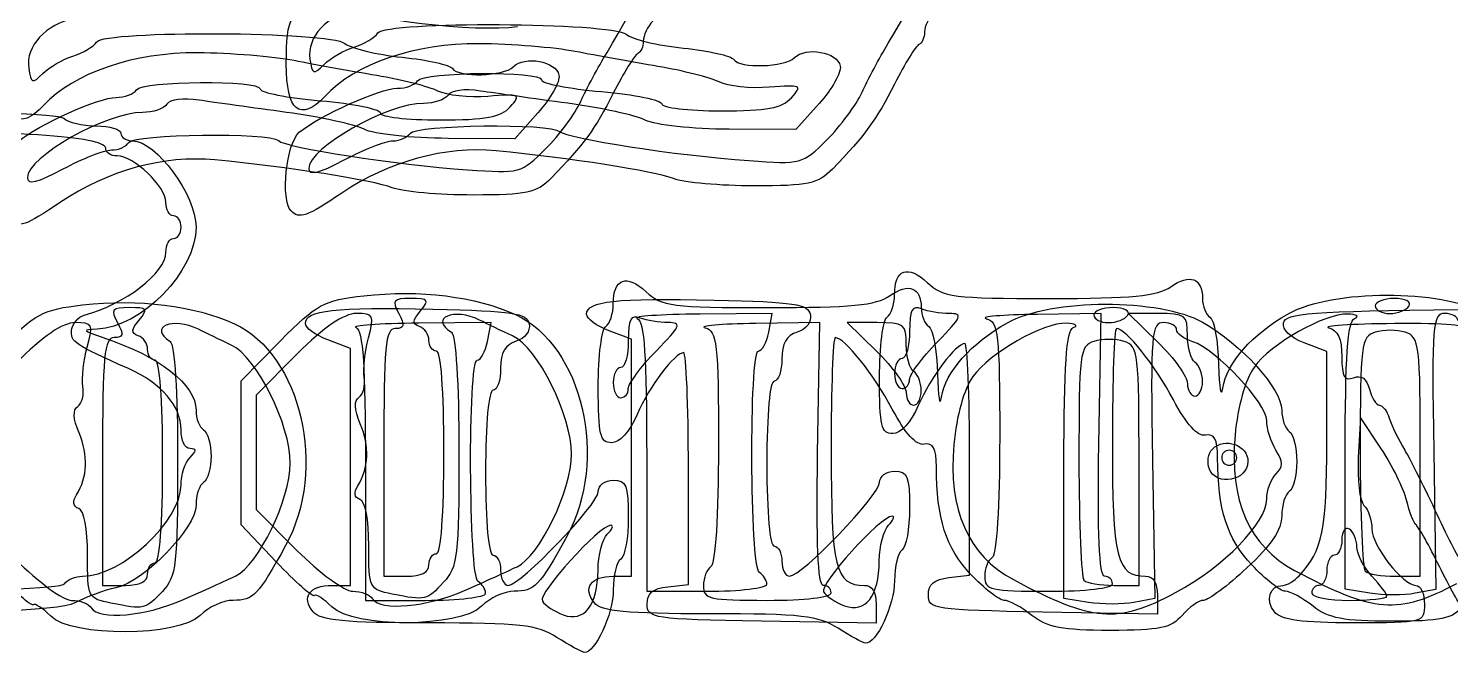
# Model space of a CAD drawing. Extents: x 2.03 to 5.39, y 7.1 to 8.91.
# Drawn here: x 2.345 to 2.976, y 7.865 to 8.142 of the extents above; entities that cross this region are included whole.
import ezdxf

# ---------------------------------------------------------------- set-up
doc = ezdxf.new("R2010")
doc.units = 0
doc.layers.add('Layer_1', color=7, linetype='CONTINUOUS')

msp = doc.modelspace()

# ---------------------------------------------------------------- linework, layer by layer
at = {"layer": 'Layer_1', "color": 7}
for p, q in [((2.570747, 8.104964), (2.560432, 8.093412)), ((2.695566, 8.109012), (2.685252, 8.09746)), ((2.685252, 8.09746), (2.655684, 8.097611)), ((2.50628, 8.09246), (2.50628, 8.092464)), ((2.560432, 8.093412), (2.530864, 8.093563)), ((2.38146, 8.088412), (2.38146, 8.088415)), ((2.461226, 8.061354), (2.461225, 8.061353)), ((2.674745, 8.015793), (2.642707, 8.01553)), ((2.673152, 8.00746), (2.674745, 8.015793)), ((2.82067, 8.015805), (2.792337, 8.015414)), ((2.819688, 7.957468), (2.82067, 8.015805)), ((2.845932, 8.015797), (2.83286, 8.015797)), ((2.83286, 8.015797), (2.845932, 8.002984)), ((2.957337, 8.01913), (2.957337, 8.01913)), ((2.549925, 8.011745), (2.517888, 8.011482)), ((2.548332, 8.003412), (2.549925, 8.011745)), ((2.69585, 8.011757), (2.667517, 8.011366)), ((2.694868, 7.95342), (2.69585, 8.011757)), ((2.721112, 8.011749), (2.70804, 8.011749)), ((2.70804, 8.011749), (2.721112, 7.998935)), ((2.832517, 8.015082), (2.832517, 8.015082)), ((2.439003, 7.98594), (2.456503, 8.00367)), ((2.487517, 8.000287), (2.477517, 8.004062)), ((2.612337, 8.004335), (2.602337, 8.00811)), ((2.612337, 7.951733), (2.612337, 8.004335)), ((2.92085, 7.998991), (2.910753, 8.002802)), ((2.463785, 7.997681), (2.445669, 7.979565)), ((2.487517, 7.947685), (2.487517, 8.000287)), ((2.92085, 7.958656), (2.92085, 7.998991)), ((2.439003, 7.953961), (2.439003, 7.98594)), ((2.73567, 7.98649), (2.73567, 7.98649)), ((2.86567, 7.9856), (2.86567, 7.9856)), ((2.445669, 7.979565), (2.445669, 7.95413)), ((2.61085, 7.982442), (2.61085, 7.982442)), ((2.74085, 7.981552), (2.74085, 7.981552)), ((2.93585, 7.969684), (2.934825, 7.951905)), ((2.944885, 7.955984), (2.93585, 7.969684)), ((2.439003, 7.921982), (2.439003, 7.953961)), ((2.445669, 7.95413), (2.445669, 7.928695)), ((2.502336, 7.95413), (2.502336, 7.89913)), ((2.929003, 7.893336), (2.929003, 7.952622)), ((2.968309, 7.954549), (2.969281, 7.893294)), ((2.377516, 7.950082), (2.377516, 7.895082)), ((2.487517, 7.895082), (2.487517, 7.947685)), ((2.494183, 7.948134), (2.494183, 7.888412)), ((2.612337, 7.89913), (2.612337, 7.951733)), ((2.619003, 7.952182), (2.619003, 7.89246)), ((2.637517, 7.895524), (2.637517, 7.94697)), ((2.762337, 7.899573), (2.762337, 7.951018)), ((2.804183, 7.889288), (2.804183, 7.948574)), ((2.837517, 7.895082), (2.837517, 7.948191)), ((2.837517, 7.948191), (2.837517, 7.948191)), ((2.843489, 7.950501), (2.844462, 7.889246)), ((2.868726, 7.946739), (2.868726, 7.946739)), ((2.88085, 7.951749), (2.88085, 7.951749)), ((2.962337, 7.89913), (2.962337, 7.952239)), ((2.962337, 7.952239), (2.962337, 7.952239)), ((2.445669, 7.928695), (2.463785, 7.910579)), ((2.454557, 7.905555), (2.439003, 7.921982)), ((2.522336, 7.90413), (2.522337, 7.90413)), ((2.597411, 7.901912), (2.597411, 7.901912)), ((2.722231, 7.90596), (2.722231, 7.90596)), ((2.36067, 7.895797), (2.36067, 7.895797)), ((2.397516, 7.900082), (2.397517, 7.900082)), ((2.502336, 7.89913), (2.512336, 7.89913)), ((2.6042, 7.89913), (2.612337, 7.89913)), ((2.62835, 7.89447), (2.637517, 7.895524)), ((2.672336, 7.895596), (2.672337, 7.895596)), ((2.75317, 7.898518), (2.762337, 7.899573)), ((2.82567, 7.895797), (2.82567, 7.895797)), ((2.951225, 7.89913), (2.962337, 7.89913)), ((2.377516, 7.895082), (2.387516, 7.895082)), ((2.47938, 7.895082), (2.487517, 7.895082)), ((2.538206, 7.892796), (2.538206, 7.892796)), ((2.547516, 7.891548), (2.547517, 7.891548)), ((2.619003, 7.89246), (2.64567, 7.89246)), ((2.70085, 7.891748), (2.70085, 7.891749)), ((2.815135, 7.887512), (2.804183, 7.889288)), ((2.826406, 7.895082), (2.837517, 7.895082)), ((2.844462, 7.889246), (2.835274, 7.88749)), ((2.84567, 7.89071), (2.84567, 7.88229)), ((2.853667, 7.891859), (2.853667, 7.891859)), ((2.939955, 7.89156), (2.929003, 7.893336)), ((2.947517, 7.890221), (2.947517, 7.890221)), ((2.969281, 7.893294), (2.960094, 7.891538)), ((2.413386, 7.888748), (2.413386, 7.888748)), ((2.479281, 7.885519), (2.479281, 7.885519)), ((2.494183, 7.888412), (2.52085, 7.888412)), ((2.72085, 7.886662), (2.72085, 7.878242)), ((2.84567, 7.88229), (2.794837, 7.88321)), ((2.91476, 7.885796), (2.91476, 7.885797)), ((2.354461, 7.881471), (2.354461, 7.881471)), ((2.72085, 7.878242), (2.670017, 7.879162)), ((2.78994, 7.881748), (2.78994, 7.881749)), ((2.579183, 7.871975), (2.579183, 7.871971)), ((2.704003, 7.876023), (2.704003, 7.876019))]:
    msp.add_line(p, q, dxfattribs=at)
for points in [[(2.726215, 8.135797), (2.739167, 8.157337), (2.754776, 8.187391), (2.757376, 8.195797)], [(2.601395, 8.131749), (2.614347, 8.153289), (2.629956, 8.183343), (2.632556, 8.191749)], [(2.459054, 8.126525), (2.459121, 8.148091), (2.460548, 8.150383), (2.477336, 8.155797)], [(2.334234, 8.122477), (2.334301, 8.144043), (2.335728, 8.146335), (2.352516, 8.151748)], [(2.490182, 8.15099), (2.477002, 8.148174), (2.468136, 8.138621), (2.469568, 8.128778)], [(2.561696, 8.143115), (2.543365, 8.140366), (2.492295, 8.146396), (2.485393, 8.152124)], [(2.746504, 8.149727), (2.744212, 8.147304), (2.742337, 8.143304), (2.742337, 8.140838)], [(2.365362, 8.146941), (2.352182, 8.144126), (2.343316, 8.134572), (2.344748, 8.12473)], [(2.374903, 8.136361), (2.378313, 8.141672), (2.478603, 8.141093), (2.485069, 8.135726)], [(2.499723, 8.14041), (2.503133, 8.14572), (2.603422, 8.145142), (2.609889, 8.139774)], [(2.621684, 8.145678), (2.619392, 8.143256), (2.617517, 8.139256), (2.617517, 8.13679)], [(2.364338, 8.130088), (2.368836, 8.131494), (2.37359, 8.134317), (2.374903, 8.136361)], [(2.544623, 8.135598), (2.516251, 8.135815), (2.489689, 8.126744), (2.476156, 8.112217)], [(2.485069, 8.135726), (2.487707, 8.133537), (2.499133, 8.130777), (2.510461, 8.129593)], [(2.489158, 8.134137), (2.493656, 8.135542), (2.49841, 8.138365), (2.499723, 8.14041)], [(2.587336, 8.132134), (2.57817, 8.13393), (2.558948, 8.135489), (2.544623, 8.135598)], [(2.609889, 8.139774), (2.612527, 8.137585), (2.623953, 8.134825), (2.635281, 8.133641)], [(2.617517, 8.13679), (2.617517, 8.134323), (2.616392, 8.131805), (2.615017, 8.131194)], [(2.714577, 8.11403), (2.717119, 8.119585), (2.722356, 8.12938), (2.726215, 8.135797)], [(2.742337, 8.140838), (2.742337, 8.138372), (2.741212, 8.135854), (2.739837, 8.135243)], [(2.351005, 8.122349), (2.353841, 8.1252), (2.359841, 8.128683), (2.364338, 8.130088)], [(2.419803, 8.13155), (2.391431, 8.131766), (2.364869, 8.122696), (2.351336, 8.108169)], [(2.462516, 8.128086), (2.45335, 8.129882), (2.434129, 8.13144), (2.419803, 8.13155)], [(2.475825, 8.126397), (2.47866, 8.129248), (2.48466, 8.132731), (2.489158, 8.134137)], [(2.510461, 8.129593), (2.521788, 8.128409), (2.531848, 8.126159), (2.532816, 8.124593)], [(2.559798, 8.125361), (2.56484, 8.130402), (2.578911, 8.127815), (2.580088, 8.121631)], [(2.624003, 8.125519), (2.613003, 8.127361), (2.596503, 8.130338), (2.587336, 8.132134)], [(2.589757, 8.109981), (2.592299, 8.115537), (2.597536, 8.125332), (2.601395, 8.131749)], [(2.615017, 8.131194), (2.613642, 8.130583), (2.608767, 8.122683), (2.604184, 8.113639)], [(2.635281, 8.133641), (2.646608, 8.132457), (2.656668, 8.130207), (2.657636, 8.128641)], [(2.657636, 8.128641), (2.660164, 8.124552), (2.680335, 8.125126), (2.684618, 8.129409)], [(2.684618, 8.129409), (2.68966, 8.13445), (2.703731, 8.131864), (2.704908, 8.125679)], [(2.739837, 8.135243), (2.738462, 8.134631), (2.733587, 8.126731), (2.729004, 8.117687)], [(2.344748, 8.12473), (2.345744, 8.117891), (2.346345, 8.117663), (2.351005, 8.122349)], [(2.476156, 8.112217), (2.465316, 8.100582), (2.458994, 8.105871), (2.459054, 8.126525)], [(2.499183, 8.121471), (2.488183, 8.123313), (2.471683, 8.12629), (2.462516, 8.128086)], [(2.469568, 8.128778), (2.470564, 8.12194), (2.471164, 8.121711), (2.475825, 8.126397)], [(2.517336, 8.11913), (2.519859, 8.123212), (2.572336, 8.123623), (2.572336, 8.11956)], [(2.532816, 8.124593), (2.535344, 8.120504), (2.555515, 8.121078), (2.559798, 8.125361)], [(2.651133, 8.118618), (2.647211, 8.120571), (2.635003, 8.123677), (2.624003, 8.125519)], [(2.704908, 8.125679), (2.705444, 8.122866), (2.70124, 8.115366), (2.695566, 8.109012)], [(2.351336, 8.108169), (2.340496, 8.096533), (2.334174, 8.101822), (2.334234, 8.122477)], [(2.392516, 8.115082), (2.395039, 8.119164), (2.447516, 8.119575), (2.447516, 8.115512)], [(2.526313, 8.11457), (2.522391, 8.116523), (2.510183, 8.119629), (2.499183, 8.121471)], [(2.508338, 8.115797), (2.512154, 8.115797), (2.516203, 8.117297), (2.517336, 8.11913)], [(2.580088, 8.121631), (2.580624, 8.118818), (2.57642, 8.111318), (2.570747, 8.104964)], [(2.572336, 8.11956), (2.572336, 8.117964), (2.584336, 8.115611), (2.599003, 8.114331)], [(2.6734, 8.11627), (2.665074, 8.115608), (2.655054, 8.116665), (2.651133, 8.118618)], [(2.683254, 8.111635), (2.688225, 8.117129), (2.687642, 8.117403), (2.6734, 8.11627)], [(2.729004, 8.117687), (2.720849, 8.101594), (2.716123, 8.095132), (2.701416, 8.079965)], [(2.340016, 8.092205), (2.349144, 8.099751), (2.375848, 8.111749), (2.383518, 8.111749)], [(2.383518, 8.111749), (2.387334, 8.111749), (2.391383, 8.113249), (2.392516, 8.115082)], [(2.420406, 8.110541), (2.413278, 8.111618), (2.407369, 8.110871), (2.406043, 8.108725)], [(2.459183, 8.105113), (2.444516, 8.107092), (2.427067, 8.109535), (2.420406, 8.110541)], [(2.447516, 8.115512), (2.447516, 8.113915), (2.459516, 8.111562), (2.474183, 8.110283)], [(2.464836, 8.096253), (2.473964, 8.1038), (2.500668, 8.115797), (2.508338, 8.115797)], [(2.474183, 8.110283), (2.48885, 8.109004), (2.50085, 8.10656), (2.50085, 8.104853)], [(2.530863, 8.112773), (2.529623, 8.110768), (2.524737, 8.109127), (2.520005, 8.109127)], [(2.54858, 8.112222), (2.540254, 8.11156), (2.530234, 8.112617), (2.526313, 8.11457)], [(2.545226, 8.11459), (2.538098, 8.115666), (2.532189, 8.11492), (2.530863, 8.112773)], [(2.584003, 8.109161), (2.569336, 8.11114), (2.551887, 8.113583), (2.545226, 8.11459)], [(2.558434, 8.107587), (2.563405, 8.11308), (2.562822, 8.113355), (2.54858, 8.112222)], [(2.604184, 8.113639), (2.596029, 8.097546), (2.591303, 8.091084), (2.576596, 8.075917)], [(2.599003, 8.114331), (2.61367, 8.113052), (2.62567, 8.110608), (2.62567, 8.108901)], [(2.65182, 8.105797), (2.672501, 8.105797), (2.679075, 8.107018), (2.683254, 8.111635)], [(2.698977, 8.09295), (2.705015, 8.098989), (2.712035, 8.108474), (2.714577, 8.11403)], [(2.258785, 8.105015), (2.321934, 8.105584), (2.358107, 8.104694), (2.360285, 8.102515)], [(2.395185, 8.105079), (2.37908, 8.105079), (2.344183, 8.085283), (2.344183, 8.076148)], [(2.406043, 8.108725), (2.404804, 8.10672), (2.399917, 8.105079), (2.395185, 8.105079)], [(2.493573, 8.097614), (2.489325, 8.09976), (2.47385, 8.103134), (2.459183, 8.105113)], [(2.520005, 8.109127), (2.5039, 8.109127), (2.469003, 8.089331), (2.469003, 8.080196)], [(2.50085, 8.104853), (2.50085, 8.103145), (2.512617, 8.101748), (2.527, 8.101748)], [(2.527, 8.101748), (2.547681, 8.101748), (2.554255, 8.102969), (2.558434, 8.107587)], [(2.574157, 8.088902), (2.580195, 8.09494), (2.587215, 8.104426), (2.589757, 8.109981)], [(2.618393, 8.101662), (2.614145, 8.103808), (2.598669, 8.107182), (2.584003, 8.109161)], [(2.62567, 8.108901), (2.62567, 8.107193), (2.637437, 8.105797), (2.65182, 8.105797)], [(2.379003, 8.088795), (2.379003, 8.094199), (2.348666, 8.096491), (2.25817, 8.097926)], [(2.360285, 8.102515), (2.362147, 8.100653), (2.36862, 8.09913), (2.37467, 8.09913)], [(2.37467, 8.09913), (2.38072, 8.09913), (2.38567, 8.09763), (2.38567, 8.095797)], [(2.530864, 8.093563), (2.514601, 8.093641), (2.49782, 8.095469), (2.493573, 8.097614)], [(2.514003, 8.095797), (2.516376, 8.099637), (2.576636, 8.100393), (2.580379, 8.09663)], [(2.655684, 8.097611), (2.639421, 8.097689), (2.62264, 8.099517), (2.618393, 8.101662)], [(2.38146, 8.088415), (2.384574, 8.088415), (2.38805, 8.089915), (2.389183, 8.091749)], [(2.38567, 8.095797), (2.38567, 8.093964), (2.387988, 8.092464), (2.390821, 8.092464)], [(2.389183, 8.091749), (2.391556, 8.095588), (2.451816, 8.096345), (2.455559, 8.092582)], [(2.390821, 8.092464), (2.40126, 8.092464), (2.419003, 8.068329), (2.419003, 8.05413)], [(2.455559, 8.092582), (2.458642, 8.089483), (2.507751, 8.081902), (2.539514, 8.079622)], [(2.461225, 8.061353), (2.456408, 8.06617), (2.459023, 8.091447), (2.464836, 8.096253)], [(2.48481, 8.084046), (2.493503, 8.088674), (2.503165, 8.09246), (2.50628, 8.09246)], [(2.50628, 8.092464), (2.509394, 8.092464), (2.51287, 8.093964), (2.514003, 8.095797)], [(2.580379, 8.09663), (2.583462, 8.093531), (2.632571, 8.08595), (2.664334, 8.083671)], [(2.664334, 8.083671), (2.687591, 8.082001), (2.688187, 8.082161), (2.698977, 8.09295)], [(2.427419, 8.083997), (2.404807, 8.086182), (2.379765, 8.079322), (2.358867, 8.065218)], [(2.35999, 8.079998), (2.368683, 8.084626), (2.378345, 8.088412), (2.38146, 8.088412)], [(2.383978, 8.085797), (2.381242, 8.085797), (2.379003, 8.087146), (2.379003, 8.088795)], [(2.40567, 8.065196), (2.40567, 8.072184), (2.391336, 8.085797), (2.383978, 8.085797)], [(2.552239, 8.088045), (2.529627, 8.09023), (2.504585, 8.08337), (2.483687, 8.069267)], [(2.539514, 8.079622), (2.562771, 8.077953), (2.563368, 8.078113), (2.574157, 8.088902)], [(2.63093, 8.075699), (2.622168, 8.079031), (2.584713, 8.084907), (2.552239, 8.088045)], [(2.344183, 8.076148), (2.344183, 8.072825), (2.348484, 8.073872), (2.35999, 8.079998)], [(2.50611, 8.071651), (2.497348, 8.074983), (2.459893, 8.080859), (2.427419, 8.083997)], [(2.469003, 8.080196), (2.469003, 8.076873), (2.473303, 8.077921), (2.48481, 8.084046)], [(2.701416, 8.079965), (2.695038, 8.073387), (2.69078, 8.072465), (2.666791, 8.072465)], [(2.576596, 8.075917), (2.570218, 8.069339), (2.56596, 8.068417), (2.541971, 8.068417)], [(2.666791, 8.072465), (2.651747, 8.072465), (2.635609, 8.07392), (2.63093, 8.075699)], [(2.483687, 8.069267), (2.468077, 8.058732), (2.46495, 8.05763), (2.461226, 8.061354)], [(2.541971, 8.068417), (2.526927, 8.068417), (2.510789, 8.069872), (2.50611, 8.071651)], [(2.358867, 8.065218), (2.343257, 8.054683), (2.34013, 8.053582), (2.336406, 8.057305)], [(2.409003, 8.05913), (2.40717, 8.05913), (2.40567, 8.06186), (2.40567, 8.065196)], [(2.419003, 8.05413), (2.419003, 8.034513), (2.394755, 8.009539), (2.375056, 8.008867)], [(2.412337, 8.05413), (2.412337, 8.05688), (2.410837, 8.05913), (2.409003, 8.05913)], [(2.409003, 8.04913), (2.410837, 8.04913), (2.412337, 8.05138), (2.412337, 8.05413)], [(2.40567, 8.043045), (2.40567, 8.046392), (2.40717, 8.04913), (2.409003, 8.04913)], [(2.369294, 8.015027), (2.387539, 8.0199), (2.40567, 8.033865), (2.40567, 8.043045)], [(2.729003, 8.02413), (2.729003, 8.035449), (2.734958, 8.037627), (2.743631, 8.029479)], [(2.604183, 8.020082), (2.604183, 8.031401), (2.610139, 8.033579), (2.618812, 8.025431)], [(2.726781, 8.023608), (2.735281, 8.029562), (2.74085, 8.027507), (2.74085, 8.018415)], [(2.743631, 8.029479), (2.750487, 8.023038), (2.754915, 8.022463), (2.797643, 8.022463)], [(2.851601, 8.027656), (2.860101, 8.03361), (2.86567, 8.031555), (2.86567, 8.022463)], [(2.368693, 8.01962), (2.393215, 8.02247), (2.418577, 8.019311), (2.436005, 8.011236)], [(2.456503, 8.00367), (2.472597, 8.019976), (2.475571, 8.021583), (2.493512, 8.023668)], [(2.493512, 8.023668), (2.518035, 8.026518), (2.543397, 8.02336), (2.560825, 8.015284)], [(2.514294, 8.022464), (2.506468, 8.022464), (2.505851, 8.021686), (2.509003, 8.015797)], [(2.518578, 8.016922), (2.522643, 8.021846), (2.522165, 8.022464), (2.514294, 8.022464)], [(2.592337, 8.015444), (2.592337, 8.021333), (2.605243, 8.022772), (2.648963, 8.02176)], [(2.618812, 8.025431), (2.625667, 8.01899), (2.630095, 8.018415), (2.672823, 8.018415)], [(2.648963, 8.02176), (2.684671, 8.020934), (2.69074, 8.020008), (2.691652, 8.015248)], [(2.672823, 8.018415), (2.70957, 8.018415), (2.720927, 8.019508), (2.726781, 8.023608)], [(2.72567, 8.01413), (2.727503, 8.015263), (2.729003, 8.019763), (2.729003, 8.02413)], [(2.779107, 8.011706), (2.798405, 8.022545), (2.846811, 8.022668), (2.8657, 8.011926)], [(2.797643, 8.022463), (2.834389, 8.022463), (2.845747, 8.023557), (2.851601, 8.027656)], [(2.86567, 8.022463), (2.86567, 8.019013), (2.86717, 8.015263), (2.869003, 8.01413)], [(2.903927, 8.015754), (2.923225, 8.026593), (2.971631, 8.026716), (2.990519, 8.015974)], [(2.950867, 8.022464), (2.946175, 8.022464), (2.942337, 8.020964), (2.942337, 8.01913)], [(2.957337, 8.01913), (2.958505, 8.021021), (2.955704, 8.022464), (2.950867, 8.022464)], [(2.331683, 7.999622), (2.347777, 8.015928), (2.350751, 8.017535), (2.368693, 8.01962)], [(2.389474, 8.018415), (2.381648, 8.018415), (2.381031, 8.017638), (2.384183, 8.011749)], [(2.393758, 8.012873), (2.397823, 8.017798), (2.397346, 8.018415), (2.389474, 8.018415)], [(2.490183, 8.015797), (2.484601, 8.015797), (2.475996, 8.009892), (2.463785, 7.997681)], [(2.467517, 8.011396), (2.467517, 8.017284), (2.480423, 8.018724), (2.524143, 8.017712)], [(2.495525, 8.004964), (2.498267, 8.015068), (2.497908, 8.015797), (2.490183, 8.015797)], [(2.509003, 8.015797), (2.511851, 8.010476), (2.511538, 8.00913), (2.507453, 8.00913)], [(2.51817, 8.009977), (2.514922, 8.01107), (2.515012, 8.012601), (2.518578, 8.016922)], [(2.544882, 8.012852), (2.533615, 8.018584), (2.522246, 8.0137), (2.532337, 8.007464)], [(2.524143, 8.017712), (2.559851, 8.016886), (2.56592, 8.01596), (2.566832, 8.0112)], [(2.602337, 8.00811), (2.596837, 8.010186), (2.592337, 8.013486), (2.592337, 8.015444)], [(2.60085, 8.010082), (2.602683, 8.011215), (2.604183, 8.015715), (2.604183, 8.020082)], [(2.642707, 8.01553), (2.625087, 8.015385), (2.612545, 8.01451), (2.614836, 8.013585)], [(2.740942, 8.017821), (2.736735, 8.019435), (2.73567, 8.017415), (2.73567, 8.007821)], [(2.74085, 8.018415), (2.74085, 8.014965), (2.74235, 8.011215), (2.744183, 8.010082)], [(2.753286, 8.015797), (2.749397, 8.015797), (2.743842, 8.016707), (2.740942, 8.017821)], [(2.748013, 8.003157), (2.758973, 8.014381), (2.759564, 8.015797), (2.753286, 8.015797)], [(2.792337, 8.015414), (2.776754, 8.015199), (2.766629, 8.014337), (2.769837, 8.013499)], [(2.826047, 8.018415), (2.821355, 8.018415), (2.817517, 8.016915), (2.817517, 8.015082)], [(2.832517, 8.015082), (2.833685, 8.016973), (2.830885, 8.018415), (2.826047, 8.018415)], [(2.859003, 8.005994), (2.859003, 8.015176), (2.858175, 8.015797), (2.845932, 8.015797)], [(2.87466, 7.982633), (2.876407, 7.993847), (2.887722, 8.006652), (2.903927, 8.015754)], [(2.930152, 8.015534), (2.919809, 8.015913), (2.896066, 8.002382), (2.888549, 7.991826)], [(2.901631, 8.011679), (2.902464, 8.01601), (2.913817, 8.01686), (2.979887, 8.017542)], [(2.93317, 8.013589), (2.935462, 8.014514), (2.934103, 8.015389), (2.930152, 8.015534)], [(2.942337, 8.01913), (2.942337, 8.017297), (2.945248, 8.015797), (2.948806, 8.015797)], [(2.948806, 8.015797), (2.952365, 8.015797), (2.956203, 8.017297), (2.957337, 8.01913)], [(2.97317, 8.015801), (2.967791, 8.015804), (2.967412, 8.011037), (2.968309, 7.954549)], [(2.979003, 8.012688), (2.979003, 8.014398), (2.976378, 8.015799), (2.97317, 8.015801)], [(2.365363, 8.011749), (2.359781, 8.011749), (2.351176, 8.005844), (2.338965, 7.993633)], [(2.363811, 8.008492), (2.364237, 8.011394), (2.366705, 8.014335), (2.369294, 8.015027)], [(2.370705, 8.000915), (2.373448, 8.01102), (2.373088, 8.011749), (2.365363, 8.011749)], [(2.384183, 8.011749), (2.387031, 8.006428), (2.386718, 8.005082), (2.382634, 8.005082)], [(2.39335, 8.005929), (2.390102, 8.007022), (2.390192, 8.008553), (2.393758, 8.012873)], [(2.420062, 8.008804), (2.408795, 8.014536), (2.397426, 8.009652), (2.407517, 8.003415)], [(2.436005, 8.011236), (2.46575, 7.997453), (2.477456, 7.946711), (2.458737, 7.9127)], [(2.477517, 8.004062), (2.472017, 8.006138), (2.467517, 8.009438), (2.467517, 8.011396)], [(2.517888, 8.011482), (2.500267, 8.011337), (2.487725, 8.010462), (2.490016, 8.009537)], [(2.490016, 8.009537), (2.493132, 8.00828), (2.494183, 7.992792), (2.494183, 7.948134)], [(2.507453, 8.00913), (2.503059, 8.00913), (2.502336, 8.001357), (2.502336, 7.95413)], [(2.522337, 8.003852), (2.522337, 8.00645), (2.520462, 8.009206), (2.51817, 8.009977)], [(2.559477, 8.005815), (2.554633, 8.008066), (2.548065, 8.011233), (2.544882, 8.012852)], [(2.560825, 8.015284), (2.59057, 8.001501), (2.602276, 7.95076), (2.583557, 7.916748)], [(2.566832, 8.0112), (2.567459, 8.007932), (2.565078, 8.004757), (2.56104, 8.003476)], [(2.597517, 7.983218), (2.597517, 7.99686), (2.599017, 8.008949), (2.60085, 8.010082)], [(2.616123, 8.013773), (2.611915, 8.015387), (2.61085, 8.013367), (2.61085, 8.003773)], [(2.614836, 8.013585), (2.617952, 8.012328), (2.619003, 7.996841), (2.619003, 7.952182)], [(2.628466, 8.011749), (2.624577, 8.011749), (2.619023, 8.012659), (2.616123, 8.013773)], [(2.623193, 7.999109), (2.634153, 8.010333), (2.634744, 8.011749), (2.628466, 8.011749)], [(2.667517, 8.011366), (2.651934, 8.01115), (2.641809, 8.010289), (2.645017, 8.009451)], [(2.645017, 8.009451), (2.650253, 8.008082), (2.65085, 8.002684), (2.65085, 7.956701)], [(2.691652, 8.015248), (2.692279, 8.01198), (2.689898, 8.008805), (2.685859, 8.007524)], [(2.734183, 8.001946), (2.734183, 8.011128), (2.733356, 8.011749), (2.721112, 8.011749)], [(2.722337, 7.987266), (2.722337, 8.000908), (2.723837, 8.012997), (2.72567, 8.01413)], [(2.744183, 8.010082), (2.746017, 8.008949), (2.747741, 7.999485), (2.748016, 7.989052)], [(2.74984, 7.978585), (2.751587, 7.989799), (2.762902, 8.002604), (2.779107, 8.011706)], [(2.805332, 8.011486), (2.794989, 8.011865), (2.771246, 7.998334), (2.763729, 7.987777)], [(2.769837, 8.013499), (2.775073, 8.01213), (2.77567, 8.006732), (2.77567, 7.960749)], [(2.804183, 7.948574), (2.804183, 7.992884), (2.805236, 8.008285), (2.80835, 8.009541)], [(2.80835, 8.009541), (2.810642, 8.010466), (2.809283, 8.011341), (2.805332, 8.011486)], [(2.817517, 8.015082), (2.817517, 8.013249), (2.820428, 8.011749), (2.823987, 8.011749)], [(2.823987, 8.011749), (2.827545, 8.011749), (2.831384, 8.013249), (2.832517, 8.015082)], [(2.827488, 8.00913), (2.826488, 8.00913), (2.82567, 7.986523), (2.82567, 7.958892)], [(2.852808, 7.97741), (2.844591, 7.992915), (2.831647, 8.00913), (2.827488, 8.00913)], [(2.84835, 8.011753), (2.842971, 8.011756), (2.842592, 8.006989), (2.843489, 7.950501)], [(2.854183, 8.00864), (2.854183, 8.01035), (2.851558, 8.011751), (2.84835, 8.011753)], [(2.8657, 8.011926), (2.883063, 8.002051), (2.90085, 7.982334), (2.90085, 7.97296)], [(2.869003, 8.01413), (2.870837, 8.012997), (2.872561, 8.003533), (2.872836, 7.9931)], [(2.910753, 8.002802), (2.904652, 8.005105), (2.901042, 8.008617), (2.901631, 8.011679)], [(2.95085, 8.011311), (2.9316, 8.011127), (2.918475, 8.01029), (2.921683, 8.009451)], [(2.921683, 8.009451), (2.925794, 8.008377), (2.927517, 8.004585), (2.927517, 7.996609)], [(2.929003, 7.952622), (2.929003, 7.996932), (2.930055, 8.012333), (2.93317, 8.013589)], [(2.98085, 8.008415), (2.984236, 8.010604), (2.974553, 8.011538), (2.95085, 8.011311)], [(2.389003, 7.991331), (2.365327, 8.001773), (2.363053, 8.003323), (2.363811, 8.008492)], [(2.375056, 8.008867), (2.368325, 8.008638), (2.368617, 8.008179), (2.377336, 8.00529)], [(2.377336, 8.00529), (2.402814, 7.996847), (2.419003, 7.984228), (2.419003, 7.972812)], [(2.382634, 8.005082), (2.37824, 8.005082), (2.377516, 7.997309), (2.377516, 7.950082)], [(2.397517, 7.999804), (2.397517, 8.002402), (2.395642, 8.005158), (2.39335, 8.005929)], [(2.407517, 8.003415), (2.409503, 8.002188), (2.41085, 7.980813), (2.41085, 7.950514)], [(2.434657, 8.001767), (2.429813, 8.004018), (2.423245, 8.007185), (2.420062, 8.008804)], [(2.493655, 7.987464), (2.493066, 7.99113), (2.493908, 7.999005), (2.495525, 8.004964)], [(2.52567, 7.99913), (2.523837, 7.99913), (2.522337, 8.001255), (2.522337, 8.003852)], [(2.532337, 8.007464), (2.534323, 8.006236), (2.53567, 7.984861), (2.53567, 7.954562)], [(2.543794, 7.995078), (2.545414, 7.995078), (2.547456, 7.998828), (2.548332, 8.003412)], [(2.56104, 8.003476), (2.556173, 8.001931), (2.554183, 7.998462), (2.554183, 7.991524)], [(2.58567, 7.953328), (2.58567, 7.970622), (2.570713, 8.000593), (2.559477, 8.005815)], [(2.61085, 8.003773), (2.61085, 7.99716), (2.60935, 7.991749), (2.607517, 7.991749)], [(2.668614, 7.999126), (2.670234, 7.999126), (2.672276, 8.002876), (2.673152, 8.00746)], [(2.685859, 8.007524), (2.680993, 8.005979), (2.679003, 8.00251), (2.679003, 7.995572)], [(2.702668, 8.005082), (2.701668, 8.005082), (2.70085, 7.982475), (2.70085, 7.954844)], [(2.727988, 7.973362), (2.719771, 7.988867), (2.706828, 8.005082), (2.702668, 8.005082)], [(2.73567, 8.007821), (2.73567, 8.001208), (2.73417, 7.995797), (2.732337, 7.995797)], [(2.73567, 7.98649), (2.73567, 7.988705), (2.741224, 7.996205), (2.748013, 8.003157)], [(2.817517, 8.003415), (2.811234, 8.001421), (2.81085, 7.998372), (2.81085, 7.950413)], [(2.83085, 8.003415), (2.827183, 8.004579), (2.821183, 8.004579), (2.817517, 8.003415)], [(2.837517, 7.948191), (2.837517, 7.998372), (2.837149, 8.001416), (2.83085, 8.003415)], [(2.845932, 8.002984), (2.853121, 7.995936), (2.859003, 7.987686), (2.859003, 7.98465)], [(2.861361, 8.003253), (2.857413, 8.004506), (2.854183, 8.00693), (2.854183, 8.00864)], [(2.862337, 7.99413), (2.860503, 7.995263), (2.859003, 8.000602), (2.859003, 8.005994)], [(2.894183, 7.968236), (2.894183, 7.975981), (2.871695, 7.999973), (2.861361, 8.003253)], [(2.942337, 8.007464), (2.936053, 8.005469), (2.93567, 8.00242), (2.93567, 7.954461)], [(2.95567, 8.007464), (2.952003, 8.008627), (2.946003, 8.008627), (2.942337, 8.007464)], [(2.962337, 7.952239), (2.962337, 8.00242), (2.961969, 8.005464), (2.95567, 8.007464)], [(2.368835, 7.983415), (2.368246, 7.987082), (2.369088, 7.994957), (2.370705, 8.000915)], [(2.40085, 7.995082), (2.399017, 7.995082), (2.397517, 7.997207), (2.397517, 7.999804)], [(2.46085, 7.94928), (2.46085, 7.966574), (2.445894, 7.996545), (2.434657, 8.001767)], [(2.529003, 7.95413), (2.529003, 7.981908), (2.527728, 7.99913), (2.52567, 7.99913)], [(2.61085, 7.982442), (2.61085, 7.984656), (2.616404, 7.992156), (2.623193, 7.999109)], [(2.635408, 7.998415), (2.631452, 7.998415), (2.620193, 7.983441), (2.614729, 7.970915)], [(2.637517, 7.94697), (2.637517, 7.975265), (2.636568, 7.998415), (2.635408, 7.998415)], [(2.669003, 7.900793), (2.664847, 7.903362), (2.664468, 7.999126), (2.668614, 7.999126)], [(2.721112, 7.998935), (2.728301, 7.991888), (2.734183, 7.983638), (2.734183, 7.980602)], [(2.737517, 7.990082), (2.735683, 7.991215), (2.734183, 7.996554), (2.734183, 8.001946)], [(2.760228, 8.002463), (2.756272, 8.002463), (2.745013, 7.98749), (2.739549, 7.974963)], [(2.762337, 7.951018), (2.762337, 7.979313), (2.761388, 8.002463), (2.760228, 8.002463)], [(2.927517, 7.996609), (2.927517, 7.987726), (2.928635, 7.985721), (2.932715, 7.987286)], [(2.412337, 7.964092), (2.412337, 7.974772), (2.403706, 7.984846), (2.389003, 7.991331)], [(2.404183, 7.950082), (2.404183, 7.97786), (2.402908, 7.995082), (2.40085, 7.995082)], [(2.544183, 7.896745), (2.540027, 7.899314), (2.539648, 7.995078), (2.543794, 7.995078)], [(2.554183, 7.991524), (2.554183, 7.986148), (2.552683, 7.981749), (2.55085, 7.981749)], [(2.607517, 7.991749), (2.605683, 7.991749), (2.604183, 7.988749), (2.604183, 7.985083)], [(2.679003, 7.995572), (2.679003, 7.990196), (2.677503, 7.985797), (2.67567, 7.985797)], [(2.732337, 7.995797), (2.730503, 7.995797), (2.729003, 7.992797), (2.729003, 7.989131)], [(2.86567, 7.9856), (2.86567, 7.989159), (2.86417, 7.992997), (2.862337, 7.99413)], [(2.872836, 7.9931), (2.87311, 7.982666), (2.873932, 7.977956), (2.87466, 7.982633)], [(2.888549, 7.991826), (2.884643, 7.98634), (2.881342, 7.974502), (2.880146, 7.961687)], [(2.491332, 7.978605), (2.493198, 7.97981), (2.494244, 7.983797), (2.493655, 7.987464)], [(2.604183, 7.985083), (2.604183, 7.981416), (2.605683, 7.978416), (2.607517, 7.978416)], [(2.67567, 7.985797), (2.67365, 7.985797), (2.672337, 7.971352), (2.672337, 7.94913)], [(2.728217, 7.962463), (2.723126, 7.962463), (2.722337, 7.965791), (2.722337, 7.987266)], [(2.729003, 7.989131), (2.729003, 7.985464), (2.730503, 7.982464), (2.732337, 7.982464)], [(2.732337, 7.982464), (2.73417, 7.982464), (2.73567, 7.984276), (2.73567, 7.98649)], [(2.74085, 7.981552), (2.74085, 7.985111), (2.73935, 7.988949), (2.737517, 7.990082)], [(2.748016, 7.989052), (2.748291, 7.978618), (2.749112, 7.973908), (2.74984, 7.978585)], [(2.763729, 7.987777), (2.759823, 7.982292), (2.756522, 7.970454), (2.755326, 7.957639)], [(2.859003, 7.98465), (2.859003, 7.981614), (2.860503, 7.97913), (2.862337, 7.97913)], [(2.862337, 7.97913), (2.86417, 7.97913), (2.86567, 7.982042), (2.86567, 7.9856)], [(2.932715, 7.987286), (2.936188, 7.988619), (2.938531, 7.986924), (2.939771, 7.982182)], [(2.366512, 7.974557), (2.368378, 7.975762), (2.369424, 7.979749), (2.368835, 7.983415)], [(2.491898, 7.966855), (2.489255, 7.973236), (2.489067, 7.977141), (2.491332, 7.978605)], [(2.55085, 7.981749), (2.54883, 7.981749), (2.547517, 7.967304), (2.547517, 7.945082)], [(2.603397, 7.958415), (2.598306, 7.958415), (2.597517, 7.961743), (2.597517, 7.983218)], [(2.607517, 7.978416), (2.60935, 7.978416), (2.61085, 7.980228), (2.61085, 7.982442)], [(2.734183, 7.980602), (2.734183, 7.977566), (2.735683, 7.975082), (2.737517, 7.975082)], [(2.737517, 7.975082), (2.73935, 7.975082), (2.74085, 7.977994), (2.74085, 7.981552)], [(2.939771, 7.982182), (2.940792, 7.978277), (2.942777, 7.975082), (2.944183, 7.975082)], [(2.367078, 7.962807), (2.364435, 7.969187), (2.364247, 7.973093), (2.366512, 7.974557)], [(2.419003, 7.972812), (2.419003, 7.96917), (2.420503, 7.965263), (2.422336, 7.96413)], [(2.742154, 7.957728), (2.738639, 7.957086), (2.73376, 7.962471), (2.727988, 7.973362)], [(2.739549, 7.974963), (2.736208, 7.967303), (2.73182, 7.962463), (2.728217, 7.962463)], [(2.866974, 7.961776), (2.863459, 7.961134), (2.858579, 7.966519), (2.852808, 7.97741)], [(2.90085, 7.97296), (2.90085, 7.968844), (2.90235, 7.964548), (2.904183, 7.963415)], [(2.944183, 7.975082), (2.945589, 7.975082), (2.947571, 7.972457), (2.948589, 7.969249)], [(2.490816, 7.939327), (2.495726, 7.947204), (2.4961, 7.956711), (2.491898, 7.966855)], [(2.614729, 7.970915), (2.611388, 7.963255), (2.607001, 7.958415), (2.603397, 7.958415)], [(2.898266, 7.95512), (2.896021, 7.958716), (2.894183, 7.964618), (2.894183, 7.968236)], [(2.948589, 7.969249), (2.949607, 7.96604), (2.952684, 7.959665), (2.955428, 7.955082)], [(2.365997, 7.935279), (2.370906, 7.943156), (2.37128, 7.952663), (2.367078, 7.962807)], [(2.416337, 7.955797), (2.414137, 7.955797), (2.412337, 7.95953), (2.412337, 7.964092)], [(2.422336, 7.96413), (2.42417, 7.962997), (2.42567, 7.957747), (2.42567, 7.952464)], [(2.77567, 7.960749), (2.77567, 7.930194), (2.774325, 7.908692), (2.772337, 7.907463)], [(2.82567, 7.958892), (2.82567, 7.906823), (2.82757, 7.89913), (2.840432, 7.89913)], [(2.872373, 7.951776), (2.872351, 7.960038), (2.871009, 7.962513), (2.866974, 7.961776)], [(2.870053, 7.955619), (2.875487, 7.961052), (2.88585, 7.95739), (2.88585, 7.950036)], [(2.880146, 7.961687), (2.877453, 7.932851), (2.886459, 7.912401), (2.906572, 7.901683)], [(2.904183, 7.963415), (2.906017, 7.962282), (2.907517, 7.956282), (2.907517, 7.950082)], [(2.908588, 7.899374), (2.919051, 7.910814), (2.92085, 7.919511), (2.92085, 7.958656)], [(2.416337, 7.951797), (2.419448, 7.954908), (2.419448, 7.955797), (2.416337, 7.955797)], [(2.42567, 7.952464), (2.42567, 7.94718), (2.42417, 7.94193), (2.422336, 7.940797)], [(2.52567, 7.90913), (2.527728, 7.90913), (2.529003, 7.926352), (2.529003, 7.95413)], [(2.53567, 7.954562), (2.53567, 7.908004), (2.535098, 7.903106), (2.528873, 7.896425)], [(2.561479, 7.903346), (2.571518, 7.908115), (2.58567, 7.937355), (2.58567, 7.953328)], [(2.65085, 7.956701), (2.65085, 7.926146), (2.649505, 7.904644), (2.647517, 7.903415)], [(2.697368, 7.895082), (2.695043, 7.895082), (2.694212, 7.914463), (2.694868, 7.95342)], [(2.70085, 7.954844), (2.70085, 7.902775), (2.70275, 7.895082), (2.715612, 7.895082)], [(2.747553, 7.947728), (2.747531, 7.95599), (2.746189, 7.958465), (2.742154, 7.957728)], [(2.755326, 7.957639), (2.752633, 7.928803), (2.761639, 7.908353), (2.781752, 7.897635)], [(2.822188, 7.89913), (2.819863, 7.89913), (2.819032, 7.918511), (2.819688, 7.957468)], [(2.868726, 7.946739), (2.867574, 7.949741), (2.868171, 7.953737), (2.870053, 7.955619)], [(2.877517, 7.955082), (2.875683, 7.955082), (2.874183, 7.953582), (2.874183, 7.951749)], [(2.88085, 7.951749), (2.88085, 7.953582), (2.87935, 7.955082), (2.877517, 7.955082)], [(2.898266, 7.944499), (2.901489, 7.947721), (2.901489, 7.949961), (2.898266, 7.95512)], [(2.93567, 7.954461), (2.93567, 7.926474), (2.93667, 7.902575), (2.937892, 7.901352)], [(2.956232, 7.932848), (2.954961, 7.938038), (2.949855, 7.948449), (2.944885, 7.955984)], [(2.955428, 7.955082), (2.958173, 7.950499), (2.964569, 7.937749), (2.969644, 7.926749)], [(2.40085, 7.905082), (2.402908, 7.905082), (2.404183, 7.922304), (2.404183, 7.950082)], [(2.41085, 7.950514), (2.41085, 7.903956), (2.410278, 7.899058), (2.404053, 7.892377)], [(2.412337, 7.939612), (2.412337, 7.944113), (2.414137, 7.949597), (2.416337, 7.951797)], [(2.43666, 7.899298), (2.446698, 7.904067), (2.46085, 7.933307), (2.46085, 7.94928)], [(2.672337, 7.94913), (2.672337, 7.926908), (2.67365, 7.912464), (2.67567, 7.912464)], [(2.762728, 7.900087), (2.751809, 7.911664), (2.74763, 7.924785), (2.747553, 7.947728)], [(2.81085, 7.950413), (2.81085, 7.922425), (2.81185, 7.898527), (2.813072, 7.897304)], [(2.88585, 7.950036), (2.88585, 7.941558), (2.871756, 7.938844), (2.868726, 7.946739)], [(2.887548, 7.904135), (2.876629, 7.915712), (2.87245, 7.928834), (2.872373, 7.951776)], [(2.874183, 7.951749), (2.874183, 7.949915), (2.875683, 7.948415), (2.877517, 7.948415)], [(2.877517, 7.948415), (2.87935, 7.948415), (2.88085, 7.949915), (2.88085, 7.951749)], [(2.907517, 7.950082), (2.907517, 7.943881), (2.906017, 7.937881), (2.904183, 7.936748)], [(2.934825, 7.951905), (2.934262, 7.942127), (2.935388, 7.93254), (2.937325, 7.930602)], [(2.422336, 7.940797), (2.420503, 7.939664), (2.419003, 7.935136), (2.419003, 7.930735)], [(2.547517, 7.945082), (2.547517, 7.92286), (2.54883, 7.908415), (2.55085, 7.908415)], [(2.597517, 7.936676), (2.597517, 7.939527), (2.600437, 7.941749), (2.604183, 7.941749)], [(2.604183, 7.941749), (2.60995, 7.941749), (2.61085, 7.939527), (2.61085, 7.925279)], [(2.682409, 7.89913), (2.687805, 7.89913), (2.722337, 7.935103), (2.722337, 7.940724)], [(2.722337, 7.940724), (2.722337, 7.943575), (2.725257, 7.945797), (2.729003, 7.945797)], [(2.729003, 7.945797), (2.73477, 7.945797), (2.73567, 7.943575), (2.73567, 7.929327)], [(2.894183, 7.933304), (2.894183, 7.937215), (2.896021, 7.942253), (2.898266, 7.944499)], [(2.366927, 7.929168), (2.364392, 7.930012), (2.364063, 7.932176), (2.365997, 7.935279)], [(2.368688, 7.89913), (2.38608, 7.89913), (2.412337, 7.923482), (2.412337, 7.939612)], [(2.491746, 7.933216), (2.489212, 7.93406), (2.488883, 7.936224), (2.490816, 7.939327)], [(2.557589, 7.895082), (2.562985, 7.895082), (2.597517, 7.931055), (2.597517, 7.936676)], [(2.904183, 7.936748), (2.90235, 7.935615), (2.90085, 7.930757), (2.90085, 7.925951)], [(2.37085, 7.908554), (2.37085, 7.920398), (2.369333, 7.928365), (2.366927, 7.929168)], [(2.419003, 7.930735), (2.419003, 7.920451), (2.396003, 7.896727), (2.383427, 7.894039)], [(2.49567, 7.912602), (2.49567, 7.924446), (2.494153, 7.932414), (2.491746, 7.933216)], [(2.73567, 7.929327), (2.73567, 7.920268), (2.73417, 7.91193), (2.732337, 7.910797)], [(2.853667, 7.891859), (2.875178, 7.903397), (2.894183, 7.922838), (2.894183, 7.933304)], [(2.937325, 7.930602), (2.939264, 7.928664), (2.940851, 7.924003), (2.940854, 7.920245)], [(2.960575, 7.921745), (2.959457, 7.922662), (2.957503, 7.927658), (2.956232, 7.932848)], [(2.603096, 7.921745), (2.598025, 7.921745), (2.570643, 7.891443), (2.572703, 7.888111)], [(2.601517, 7.917745), (2.603717, 7.919945), (2.604427, 7.921745), (2.603096, 7.921745)], [(2.61085, 7.925279), (2.61085, 7.91622), (2.60935, 7.907882), (2.607517, 7.906749)], [(2.727916, 7.925793), (2.722845, 7.925793), (2.695463, 7.895491), (2.697523, 7.892159)], [(2.722231, 7.90596), (2.722286, 7.912468), (2.724137, 7.919593), (2.726337, 7.921793)], [(2.726337, 7.921793), (2.728537, 7.923993), (2.729247, 7.925793), (2.727916, 7.925793)], [(2.90085, 7.925951), (2.90085, 7.919849), (2.896187, 7.912872), (2.885387, 7.902815)], [(2.93085, 7.920082), (2.929017, 7.921215), (2.927517, 7.919053), (2.927517, 7.915279)], [(2.97085, 7.903412), (2.966316, 7.912578), (2.961692, 7.920828), (2.960575, 7.921745)], [(2.969644, 7.926749), (2.974718, 7.915749), (2.97981, 7.905999), (2.98096, 7.905082)], [(2.583557, 7.916748), (2.571402, 7.894663), (2.569292, 7.892464), (2.560262, 7.892464)], [(2.597411, 7.901912), (2.597466, 7.90842), (2.599317, 7.915545), (2.601517, 7.917745)], [(2.927517, 7.915279), (2.927517, 7.911504), (2.926017, 7.908415), (2.924183, 7.908415)], [(2.934183, 7.912181), (2.934183, 7.915393), (2.932683, 7.918949), (2.93085, 7.920082)], [(2.940854, 7.920245), (2.940857, 7.912647), (2.954507, 7.895078), (2.960404, 7.895078)], [(2.381267, 7.887165), (2.371039, 7.889211), (2.37085, 7.889599), (2.37085, 7.908554)], [(2.458737, 7.9127), (2.446582, 7.890615), (2.444472, 7.888415), (2.435442, 7.888415)], [(2.463785, 7.910579), (2.473749, 7.900616), (2.484911, 7.892464), (2.488589, 7.892464)], [(2.506087, 7.891214), (2.495859, 7.893259), (2.49567, 7.893647), (2.49567, 7.912602)], [(2.522337, 7.90413), (2.522337, 7.90688), (2.523837, 7.90913), (2.52567, 7.90913)], [(2.55085, 7.908415), (2.552683, 7.908415), (2.554183, 7.905415), (2.554183, 7.901749)], [(2.67567, 7.912464), (2.677503, 7.912464), (2.679003, 7.909464), (2.679003, 7.905797)], [(2.732337, 7.910797), (2.730503, 7.909664), (2.729003, 7.903523), (2.729003, 7.89715)], [(2.924183, 7.908415), (2.92235, 7.908415), (2.92085, 7.905415), (2.92085, 7.901749)], [(2.94085, 7.899183), (2.937183, 7.903119), (2.934183, 7.908968), (2.934183, 7.912181)], [(2.338965, 7.906531), (2.348929, 7.896568), (2.360091, 7.888415), (2.363769, 7.888415)], [(2.397517, 7.900082), (2.397517, 7.902832), (2.399017, 7.905082), (2.40085, 7.905082)], [(2.471502, 7.890517), (2.470737, 7.889753), (2.463112, 7.896519), (2.454557, 7.905555)], [(2.512336, 7.89913), (2.519003, 7.89913), (2.522336, 7.900797), (2.522336, 7.90413)], [(2.538206, 7.892796), (2.546895, 7.896645), (2.557368, 7.901393), (2.561479, 7.903346)], [(2.581995, 7.881974), (2.591319, 7.878524), (2.59727, 7.886221), (2.597411, 7.901912)], [(2.607517, 7.906749), (2.605683, 7.905616), (2.604183, 7.899474), (2.604183, 7.893101)], [(2.647517, 7.903415), (2.645684, 7.902282), (2.644184, 7.898444), (2.644184, 7.894885)], [(2.679003, 7.905797), (2.679003, 7.90213), (2.680536, 7.89913), (2.682409, 7.89913)], [(2.706815, 7.886022), (2.716139, 7.882573), (2.72209, 7.890269), (2.722231, 7.90596)], [(2.772337, 7.907463), (2.770504, 7.90633), (2.769004, 7.902492), (2.769004, 7.898933)], [(2.885387, 7.902815), (2.876883, 7.894895), (2.868216, 7.888415), (2.866128, 7.888415)], [(2.90242, 7.892464), (2.900295, 7.892464), (2.893602, 7.897716), (2.887548, 7.904135)], [(2.981048, 7.885078), (2.979972, 7.885995), (2.975384, 7.894245), (2.97085, 7.903412)], [(2.263807, 7.892464), (2.323413, 7.892464), (2.359375, 7.893701), (2.36067, 7.895797)], [(2.346682, 7.886469), (2.345917, 7.885705), (2.338292, 7.892471), (2.329737, 7.901507)], [(2.36067, 7.895797), (2.361803, 7.89763), (2.365411, 7.89913), (2.368688, 7.89913)], [(2.387516, 7.895082), (2.394183, 7.895082), (2.397516, 7.896749), (2.397516, 7.900082)], [(2.413386, 7.888748), (2.422075, 7.892597), (2.432548, 7.897345), (2.43666, 7.899298)], [(2.528873, 7.896425), (2.52135, 7.88835), (2.520909, 7.888249), (2.506087, 7.891214)], [(2.547517, 7.891548), (2.547517, 7.893273), (2.546017, 7.895612), (2.544183, 7.896745)], [(2.554183, 7.901749), (2.554183, 7.898082), (2.555716, 7.895082), (2.557589, 7.895082)], [(2.595791, 7.887314), (2.590408, 7.893804), (2.5942, 7.89913), (2.6042, 7.89913)], [(2.64567, 7.89246), (2.660336, 7.89246), (2.672336, 7.893871), (2.672336, 7.895596)], [(2.672337, 7.895596), (2.672337, 7.897321), (2.670837, 7.89966), (2.669003, 7.900793)], [(2.729003, 7.89715), (2.729003, 7.886334), (2.720882, 7.868826), (2.71612, 7.869374)], [(2.744003, 7.890797), (2.744003, 7.895591), (2.746577, 7.897759), (2.75317, 7.898518)], [(2.7776, 7.888415), (2.775475, 7.888415), (2.768782, 7.893668), (2.762728, 7.900087)], [(2.769004, 7.898933), (2.769004, 7.893036), (2.771513, 7.892463), (2.797337, 7.892463)], [(2.781752, 7.897635), (2.81694, 7.878882), (2.827841, 7.878007), (2.853667, 7.891859)], [(2.797337, 7.892463), (2.814004, 7.892463), (2.82567, 7.893836), (2.82567, 7.895797)], [(2.813072, 7.897304), (2.814294, 7.896082), (2.820294, 7.895082), (2.826406, 7.895082)], [(2.82567, 7.895797), (2.82567, 7.89763), (2.824103, 7.89913), (2.822188, 7.89913)], [(2.840432, 7.89913), (2.843811, 7.89913), (2.84567, 7.896143), (2.84567, 7.89071)], [(2.901284, 7.895078), (2.903141, 7.895078), (2.906427, 7.897011), (2.908588, 7.899374)], [(2.906572, 7.901683), (2.94176, 7.88293), (2.952661, 7.882055), (2.978487, 7.895907)], [(2.92085, 7.901749), (2.92085, 7.898082), (2.91935, 7.895082), (2.917517, 7.895082)], [(2.937892, 7.901352), (2.939114, 7.90013), (2.945114, 7.89913), (2.951225, 7.89913)], [(2.947517, 7.890221), (2.947517, 7.891215), (2.944517, 7.895248), (2.94085, 7.899183)], [(2.383427, 7.894039), (2.378244, 7.892931), (2.370022, 7.889874), (2.365155, 7.887244)], [(2.404053, 7.892377), (2.39653, 7.884302), (2.396089, 7.884201), (2.381267, 7.887165)], [(2.470971, 7.883266), (2.465588, 7.889756), (2.46938, 7.895082), (2.47938, 7.895082)], [(2.479281, 7.885519), (2.475767, 7.889033), (2.472266, 7.891282), (2.471502, 7.890517)], [(2.488589, 7.892464), (2.492267, 7.892464), (2.496203, 7.890964), (2.497336, 7.88913)], [(2.497336, 7.88913), (2.50079, 7.883541), (2.521513, 7.8854), (2.538206, 7.892796)], [(2.52085, 7.888412), (2.535516, 7.888412), (2.547516, 7.889823), (2.547516, 7.891548)], [(2.560262, 7.892464), (2.555903, 7.892464), (2.549337, 7.889464), (2.54567, 7.885797)], [(2.604183, 7.893101), (2.604183, 7.882286), (2.596063, 7.864778), (2.5913, 7.865326)], [(2.619183, 7.886749), (2.619183, 7.891543), (2.621757, 7.893711), (2.62835, 7.89447)], [(2.644184, 7.894885), (2.644184, 7.888988), (2.646693, 7.888415), (2.672517, 7.888415)], [(2.672517, 7.888415), (2.689184, 7.888415), (2.70085, 7.889788), (2.70085, 7.891748)], [(2.70085, 7.891749), (2.70085, 7.893582), (2.699283, 7.895082), (2.697368, 7.895082)], [(2.697523, 7.892159), (2.698712, 7.890234), (2.702894, 7.887472), (2.706815, 7.886022)], [(2.715612, 7.895082), (2.718991, 7.895082), (2.72085, 7.892094), (2.72085, 7.886662)], [(2.794837, 7.88321), (2.746532, 7.884084), (2.744003, 7.884462), (2.744003, 7.890797)], [(2.897637, 7.883266), (2.893421, 7.888346), (2.8955, 7.895078), (2.901284, 7.895078)], [(2.91476, 7.885797), (2.910099, 7.889464), (2.904546, 7.892464), (2.90242, 7.892464)], [(2.917517, 7.895082), (2.915683, 7.895082), (2.914183, 7.893582), (2.914183, 7.891749)], [(2.914183, 7.891749), (2.914183, 7.889915), (2.921683, 7.888415), (2.93085, 7.888415)], [(2.93085, 7.888415), (2.940017, 7.888415), (2.947517, 7.889228), (2.947517, 7.890221)], [(2.960094, 7.891538), (2.955041, 7.890572), (2.945978, 7.890581), (2.939955, 7.89156)], [(2.960404, 7.895078), (2.962482, 7.895078), (2.964183, 7.891328), (2.964183, 7.886745)], [(2.365155, 7.887244), (2.352164, 7.880225), (2.165042, 7.880187), (2.15922, 7.8872)], [(2.354461, 7.881471), (2.350947, 7.884985), (2.347446, 7.887234), (2.346682, 7.886469)], [(2.363769, 7.888415), (2.367447, 7.888415), (2.371383, 7.886915), (2.372516, 7.885082)], [(2.372516, 7.885082), (2.37597, 7.879493), (2.396693, 7.881352), (2.413386, 7.888748)], [(2.435442, 7.888415), (2.431083, 7.888415), (2.424517, 7.885415), (2.42085, 7.881749)], [(2.522091, 7.878394), (2.484944, 7.878405), (2.474149, 7.879436), (2.470971, 7.883266)], [(2.54567, 7.885797), (2.536063, 7.87619), (2.488808, 7.875993), (2.479281, 7.885519)], [(2.572703, 7.888111), (2.573892, 7.886186), (2.578074, 7.883424), (2.581995, 7.881974)], [(2.646911, 7.882442), (2.609764, 7.882453), (2.598969, 7.883484), (2.595791, 7.887314)], [(2.670017, 7.879162), (2.621712, 7.880036), (2.619183, 7.880414), (2.619183, 7.886749)], [(2.78994, 7.881749), (2.785279, 7.885415), (2.779726, 7.888415), (2.7776, 7.888415)], [(2.835274, 7.88749), (2.830221, 7.886524), (2.821158, 7.886533), (2.815135, 7.887512)], [(2.866128, 7.888415), (2.86404, 7.888415), (2.859763, 7.885415), (2.856623, 7.881748)], [(2.932924, 7.878412), (2.909624, 7.878412), (2.90064, 7.879647), (2.897637, 7.883266)], [(2.949485, 7.87913), (2.928283, 7.87913), (2.921606, 7.880412), (2.91476, 7.885796)], [(2.964183, 7.886745), (2.964183, 7.878448), (2.964044, 7.878412), (2.932924, 7.878412)], [(2.981443, 7.885796), (2.976632, 7.880177), (2.97161, 7.87913), (2.949485, 7.87913)], [(2.42085, 7.881749), (2.411243, 7.872142), (2.363988, 7.871944), (2.354461, 7.881471)], [(2.579183, 7.871971), (2.570532, 7.877513), (2.562833, 7.878379), (2.522091, 7.878394)], [(2.704003, 7.876019), (2.695352, 7.881561), (2.687653, 7.882427), (2.646911, 7.882442)], [(2.824665, 7.875082), (2.803463, 7.875082), (2.796786, 7.876364), (2.78994, 7.881748)], [(2.856623, 7.881748), (2.851812, 7.876129), (2.84679, 7.875082), (2.824665, 7.875082)], [(2.5913, 7.865326), (2.590136, 7.86546), (2.584683, 7.868452), (2.579183, 7.871975)], [(2.71612, 7.869374), (2.714956, 7.869508), (2.709503, 7.8725), (2.704003, 7.876023)]]:
    msp.add_open_spline(points, degree=3, dxfattribs=at)

doc.saveas('drawing.dxf')
